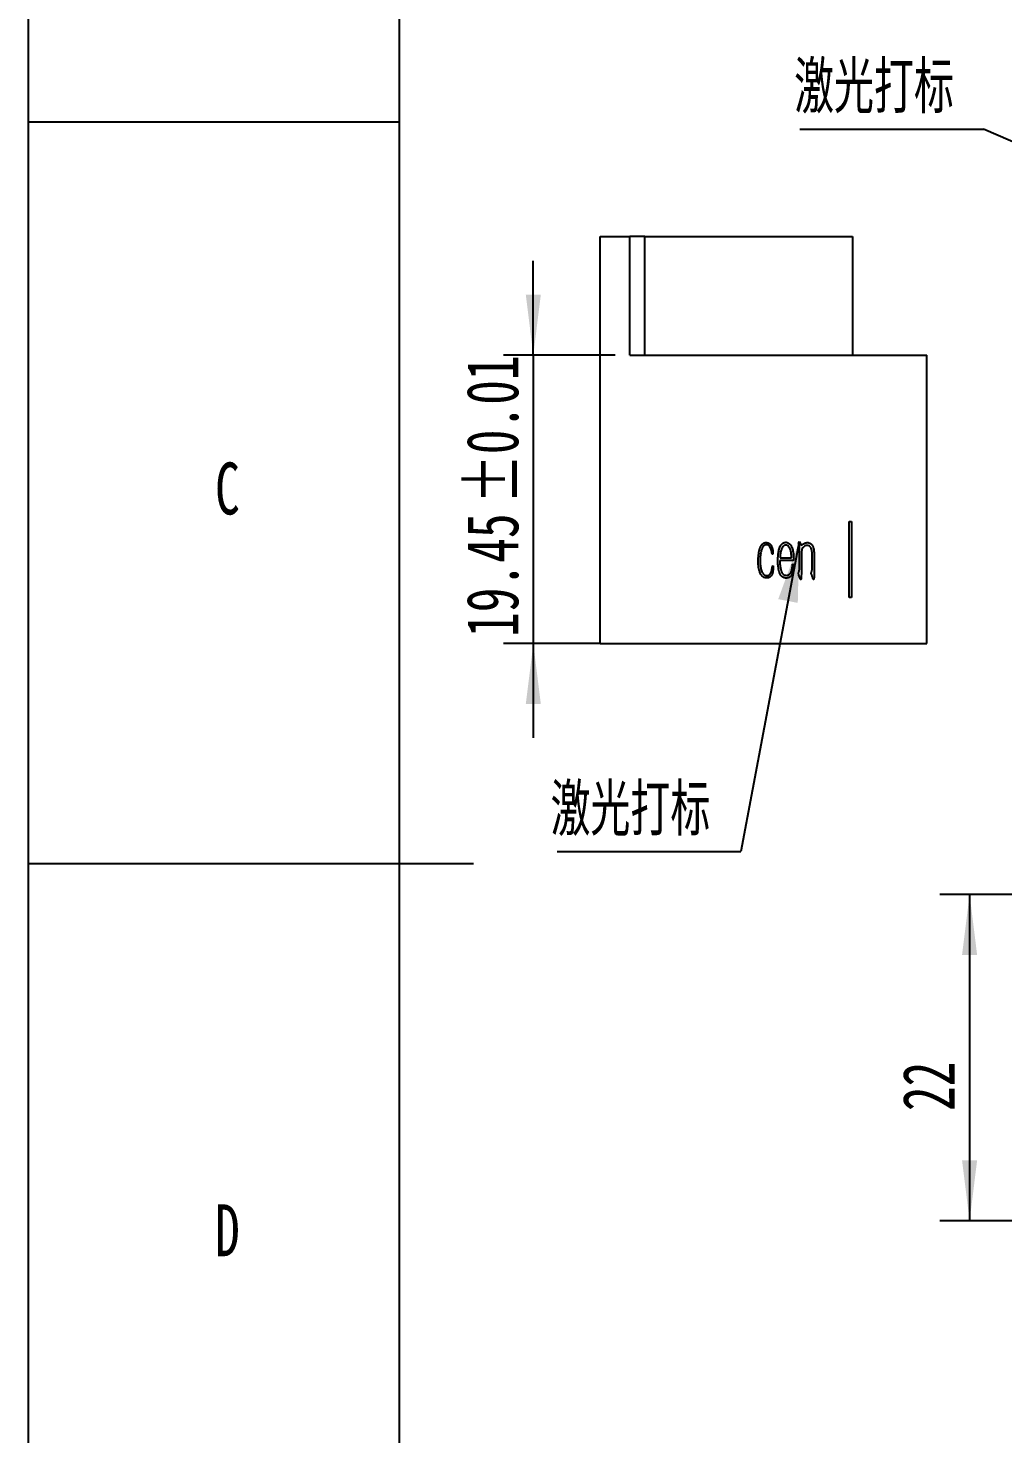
# Model space of a CAD drawing. Header units: millimetres. Extents: x 0 to 210, y 0 to 297.
# Drawn here: x 0 to 65.7, y 110.1 to 204.8 of the extents above; entities that cross this region are included whole.
import ezdxf

# ---------------------------------------------------------------- set-up
doc = ezdxf.new("R2010")
doc.units = ezdxf.units.MM
doc.layers.add('图框', color=7, linetype='Continuous')
doc.layers.add('根据设置的颜色创建', color=7, linetype='Continuous', lineweight=25)
doc.styles.add('SLDTEXTSTYLE0', font='TXT', dxfattribs={"width": 0.7, "bigfont": 'bigfont'})
doc.styles.add('SLDTEXTSTYLE5', font='TXT', dxfattribs={"width": 0.7})
doc.dimstyles.new('SLDDIMSTYLE0', dxfattribs={"dimtxt": 3.5, "dimasz": 4.08, "dimexe": 0, "dimexo": 0.0625, "dimgap": 0.875, "dimtad": 2, "dimrnd": 1e-09, "dimzin": 12, "dimdsep": 46, "dimtxsty": 'SLDTEXTSTYLE5', "dimsah": 1, "dimcen": 0.09, "dimadec": 0, "dimazin": 3, "dimtfac": 1, "dimtofl": 0, "dimtmove": 0, "dimatfit": 3, "dimfxl": 0, "dimfrac": 2, "dimtolj": 1, "dimtzin": 12, "dimarcsym": 0})
doc.dimstyles.new('SLDDIMSTYLE2', dxfattribs={"dimtxt": 3.5, "dimasz": 4.08, "dimexe": 0, "dimexo": 0.0625, "dimgap": 0.875, "dimtad": 2, "dimrnd": 1e-09, "dimzin": 12, "dimdsep": 46, "dimtxsty": 'SLDTEXTSTYLE5', "dimsah": 1, "dimcen": 0.09, "dimadec": 0, "dimazin": 3, "dimtol": 1, "dimtp": 0.01, "dimtm": 0.01, "dimtfac": 1, "dimtmove": 0, "dimatfit": 0, "dimfxl": 0, "dimfrac": 2, "dimtolj": 1, "dimarcsym": 0})
doc.dimstyles.new('SLDDIMSTYLE4', dxfattribs={"dimtxt": 0.18, "dimasz": 4.08, "dimexe": 0, "dimexo": 0.0625, "dimgap": 0, "dimtad": 0, "dimtih": 1, "dimtoh": 1, "dimdec": 0, "dimrnd": 1e-09, "dimzin": 0, "dimdsep": 46, "dimtxsty": 'Standard', "dimsah": 1, "dimcen": 0.09, "dimadec": 0, "dimazin": 0, "dimtfac": 4.08, "dimtdec": 0, "dimtofl": 0, "dimtmove": 0, "dimatfit": 3, "dimfxl": 0, "dimfrac": 2, "dimtolj": 1, "dimtzin": 0, "dimarcsym": 0})

# ---------------------------------------------------------------- blocks, each defined once
blk = doc.blocks.new('SW_NOTE_0_1')
at = {"layer": '根据设置的颜色创建', "color": 0}
blk.add_line((-12.37, 0), (0, 0), dxfattribs=at)
at = {"layer": '根据设置的颜色创建', "color": 0, "insert": (-12.769, 4.569), "char_height": 3.5, "attachment_point": 1, "style": 'SLDTEXTSTYLE0'}
blk.add_mtext('激光打标', dxfattribs=at)
blk = doc.blocks.new('_D_16')
at = {"layer": '根据设置的颜色创建'}
for p, q in [((34.041, 182.773), (34.041, 189.123)), ((39.551, 182.773), (32.041, 182.773)), ((34.041, 182.773), (34.041, 163.327)), ((38.551, 163.327), (32.041, 163.327)), ((34.041, 163.327), (34.041, 156.977))]:
    blk.add_line(p, q, dxfattribs=at)
for points in [[(34.041, 182.773), (34.549, 186.853), (33.533, 186.853)], [(34.041, 163.327), (33.533, 159.247), (34.549, 159.247)]]:
    blk.add_solid(points, dxfattribs=at)
at = {"layer": '根据设置的颜色创建', "char_height": 3.5, "attachment_point": 1, "rotation": 90, "style": 'SLDTEXTSTYLE5'}
for s, insert in [('±0.01', (29.529, 172.757)), ('19.45', (29.529, 163.773))]:
    blk.add_mtext(s, dxfattribs=dict(at, insert=insert))
blk = doc.blocks.new('SW_NOTE_0_3')
at = {"layer": '根据设置的颜色创建', "color": 0}
blk.add_line((-12.37, 0), (0, 0), dxfattribs=at)
at = {"layer": '根据设置的颜色创建', "color": 0, "insert": (-12.836, 4.554), "char_height": 3.5, "attachment_point": 1, "style": 'SLDTEXTSTYLE0'}
blk.add_mtext('激光打标', dxfattribs=at)
blk = doc.blocks.new('_D_23')
at = {"layer": '根据设置的颜色创建'}
for p, q in [((79.785, 146.423), (61.439, 146.423)), ((63.439, 146.423), (63.439, 124.423)), ((79.785, 124.423), (61.439, 124.423))]:
    blk.add_line(p, q, dxfattribs=at)
for points in [[(63.439, 146.423), (62.931, 142.343), (63.947, 142.343)], [(63.439, 124.423), (63.947, 128.503), (62.931, 128.503)]]:
    blk.add_solid(points, dxfattribs=at)
at = {"layer": '根据设置的颜色创建', "insert": (58.927, 131.818), "char_height": 3.5, "attachment_point": 1, "rotation": 90, "style": 'SLDTEXTSTYLE5'}
blk.add_mtext('22', dxfattribs=at)

msp = doc.modelspace()

# ---------------------------------------------------------------- linework, layer by layer
at = {"color": 7, "linetype": 'Continuous', "lineweight": 25}
for p, q in [((38.5514991, 163.3270031), (38.5514991, 190.7730031)), ((38.5514991, 190.7730031), (40.5514991, 190.7730031)), ((40.5514991, 182.7730031), (40.5514991, 190.7730031)), ((41.5514991, 190.7730031), (40.5514991, 190.7730031)), ((41.5514991, 182.7730031), (41.5514991, 190.7730031)), ((41.5514991, 190.7730031), (55.5514991, 190.7730031)), ((55.5514991, 190.7730031), (55.5514991, 182.7730031)), ((40.5514991, 182.7730031), (60.5514991, 182.7730031)), ((60.5514991, 163.3270031), (60.5514991, 182.7730031)), ((55.3187707, 171.5470568), (55.4895569, 171.5470568)), ((55.3187707, 166.4421132), (55.3187707, 171.5470568)), ((55.4895569, 171.5470568), (55.4895569, 166.4421132)), ((51.9119946, 170.1419854), (51.9574879, 170.2076151)), ((51.9522674, 170.0211672), (51.9119946, 170.1419854)), ((51.9574879, 170.2076151), (52.1133583, 169.9361469)), ((51.982099, 169.5334194), (51.9671832, 169.8600762)), ((52.14319, 169.6989852), (52.1133583, 169.4774851)), ((50.1877244, 169.3521921), (50.1325358, 169.3521921)), ((50.1832497, 169.5177578), (50.1877244, 169.3521921)), ((51.4689944, 168.933803), (50.6538442, 168.933803)), ((50.66876, 169.1754395), (50.6635395, 169.1053351)), ((50.6635395, 169.1053351), (51.4436375, 169.1053351)), ((51.5040466, 168.5668735), (51.5092671, 168.6772507)), ((51.5092671, 168.6772507), (51.5644557, 168.6772507)), ((51.982099, 168.6369779), (51.982099, 169.5334194)), ((52.1133583, 169.4774851), (52.1081378, 168.1283481)), ((52.8278267, 168.4259189), (52.8278267, 169.2261533)), ((52.959086, 169.3163941), (52.959086, 167.8218277)), ((50.1325358, 168.4408347), (50.1474517, 168.5713483)), ((50.1474517, 168.5713483), (50.203386, 168.5713483)), ((52.0022354, 167.7711139), (51.9418263, 167.9471207)), ((52.0223718, 167.7054842), (52.0022354, 167.7711139)), ((52.1081378, 168.1283481), (52.0984425, 167.8113866)), ((52.8636247, 167.781555), (52.8032156, 167.9575618)), ((55.4895569, 166.4421132), (55.3187707, 166.4421132)), ((38.5514991, 163.3270031), (60.5514991, 163.3270031))]:
    msp.add_line(p, q, dxfattribs=at)
for points, knots in [([(49.2010421, 169.1053351), (49.2055056, 169.1737946), (49.2141908, 169.3070044), (49.2388534, 169.4690611), (49.2641857, 169.5891894), (49.2837486, 169.6698011), (49.3063598, 169.7416194), (49.3300385, 169.8058324), (49.3566195, 169.8628275), (49.3838301, 169.9143957), (49.4131645, 169.9601755), (49.4438865, 170.0012353), (49.4774006, 170.0369914), (49.5137457, 170.068257), (49.5532962, 170.0943895), (49.5959616, 170.1152917), (49.6408249, 170.1308308), (49.6874913, 170.1417956), (49.7360228, 170.1453974), (49.7685998, 170.1431278), (49.784997, 170.1419854)], [0, 0, 0, 0, 0.1551942323, 0.3019797774, 0.3703840013, 0.4330087209, 0.4895885953, 0.5406812209, 0.5877505066, 0.6317946133, 0.6725238319, 0.710665073, 0.7476778237, 0.7831895457, 0.8189189286, 0.8546438828, 0.890404252, 0.9261601963, 0.9628336688, 1, 1, 1, 1]), ([(49.7805222, 169.9861149), (49.7665803, 169.9865259), (49.7393288, 169.9873291), (49.6995606, 169.9815785), (49.6615656, 169.9724185), (49.6154239, 169.9509764), (49.5621919, 169.9149542), (49.518739, 169.865311), (49.4894546, 169.8165117), (49.4670903, 169.7713466), (49.4450981, 169.7179752), (49.4161914, 169.6355834), (49.3849602, 169.5238483), (49.3595221, 169.4062931), (49.3445282, 169.3039742), (49.3366712, 169.2160878), (49.3317655, 169.1175652), (49.3290018, 169.0128762), (49.3281813, 168.9109285), (49.3294983, 168.8204473), (49.3294249, 168.7460847), (49.3314248, 168.7018587), (49.3323015, 168.6824712)], [0, 0, 0, 0, 0.0275976287, 0.0539436388, 0.079403617, 0.1047728115, 0.1543931685, 0.2057145714, 0.2340289153, 0.267087937, 0.3055274913, 0.3483910483, 0.4401155201, 0.5353206559, 0.5866160247, 0.6450202964, 0.7101632551, 0.7821412142, 0.8526154536, 0.9122480807, 0.9615320246, 1, 1, 1, 1]), ([(50.1325358, 169.3521921), (50.1290367, 169.3818055), (50.1221946, 169.43971), (50.1077761, 169.5272686), (50.0863411, 169.6187567), (50.0553608, 169.7152639), (50.014656, 169.8123518), (49.9643149, 169.8831988), (49.9175023, 169.9305629), (49.8765231, 169.957837), (49.8302745, 169.9767665), (49.7973294, 169.9829569), (49.7805222, 169.9861149)], [0, 0, 0, 0, 0.11493251173, 0.22473324311, 0.34187745355, 0.47673035445, 0.61527761908, 0.74583013752, 0.8088483276, 0.8710378256, 0.93420882254, 1, 1, 1, 1]), ([(49.784997, 170.1419854), (49.8004706, 170.137715), (49.8354407, 170.128064), (49.8807523, 170.1110498), (49.9214703, 170.0906481), (49.955081, 170.0676535), (49.9884726, 170.0369763), (50.0234925, 170.0002609), (50.0569847, 169.9551312), (50.0887655, 169.9013135), (50.1146515, 169.8370309), (50.1384359, 169.7672794), (50.1577803, 169.6967094), (50.1723491, 169.6307993), (50.1809812, 169.5719303), (50.1825304, 169.5349334), (50.1832497, 169.5177578)], [0, 0, 0, 0, 0.0603382161, 0.1363636974, 0.1815062363, 0.2312778503, 0.2888680931, 0.351681689, 0.4217771464, 0.4996809238, 0.5859537238, 0.6817132294, 0.7767172151, 0.8608577214, 0.9354039099, 1, 1, 1, 1]), ([(50.5225849, 168.9897374), (50.5237981, 169.023795), (50.5261365, 169.0894385), (50.5299921, 169.1842373), (50.5372816, 169.2716851), (50.5463026, 169.3769165), (50.5640431, 169.4970165), (50.5902716, 169.63282), (50.6287425, 169.7613601), (50.6692832, 169.8653074), (50.7102035, 169.9436924), (50.7451951, 169.995471), (50.7840954, 170.0397402), (50.8277935, 170.0744624), (50.8726337, 170.102398), (50.9160102, 170.1256473), (50.9584753, 170.1428646), (50.9868594, 170.1493018), (51.0006373, 170.1524265)], [0, 0, 0, 0, 0.0758184964, 0.1461343756, 0.2110325569, 0.2710176123, 0.3810637391, 0.4809580641, 0.5784285819, 0.6791765897, 0.7286584735, 0.7748308199, 0.8179120746, 0.8591987657, 0.898477103, 0.9353370608, 0.9686121969, 1, 1, 1, 1]), ([(51.0513511, 169.9659786), (51.0355745, 169.9640772), (51.004309, 169.960309), (50.9585711, 169.9440152), (50.9163376, 169.9170876), (50.8759609, 169.8828552), (50.8399424, 169.8409267), (50.8072919, 169.7933599), (50.779869, 169.7396758), (50.750476, 169.6594275), (50.7207607, 169.5516165), (50.6962723, 169.4405465), (50.6831329, 169.3510273), (50.6742583, 169.2882423), (50.6698017, 169.2301979), (50.6690959, 169.1930955), (50.66876, 169.1754395)], [0, 0, 0, 0, 0.05017127649, 0.09942795244, 0.15203686146, 0.20783010656, 0.26635606945, 0.32634873577, 0.39001822851, 0.45648289385, 0.59639112597, 0.74355708374, 0.81597272776, 0.88260471699, 0.94413473141, 1, 1, 1, 1]), ([(51.0006373, 170.1524265), (51.0207585, 170.1547716), (51.0608526, 170.1594447), (51.1220592, 170.1510944), (51.18233, 170.1310282), (51.2415273, 170.1006593), (51.2964273, 170.0604975), (51.3469659, 170.013909), (51.3891845, 169.9590084), (51.4364075, 169.8777544), (51.4833203, 169.7687753), (51.5197288, 169.6347699), (51.5448952, 169.5080703), (51.5624091, 169.3950133), (51.5725615, 169.2968641), (51.579765, 169.2103259), (51.5833611, 169.1295024), (51.5850451, 169.0645169), (51.5841095, 169.0163754), (51.5826669, 168.9873681), (51.57793, 168.9670931), (51.5734699, 168.9505897), (51.5583867, 168.9425744), (51.5374074, 168.9367784), (51.5062538, 168.9350128), (51.4823934, 168.934238), (51.4689944, 168.933803)], [0, 0, 0, 0, 0.0378006054, 0.0753222782, 0.1144711658, 0.1563079281, 0.1993189612, 0.2414626397, 0.284566735, 0.3283859793, 0.417179683, 0.5057193339, 0.5878645774, 0.6589503819, 0.7198020893, 0.7725587232, 0.8214809991, 0.8712873982, 0.8940967012, 0.9118368934, 0.9251638947, 0.9337201526, 0.9421102537, 0.9552160106, 0.974851219, 1, 1, 1, 1]), ([(51.4436375, 169.1053351), (51.443276, 169.1396564), (51.4425336, 169.210135), (51.4337983, 169.3197052), (51.4183396, 169.4384729), (51.396533, 169.5422435), (51.3746749, 169.6261158), (51.3562782, 169.68445), (51.3346108, 169.7356541), (51.3044881, 169.7945093), (51.261103, 169.8575622), (51.2073336, 169.9075279), (51.161546, 169.938244), (51.1256962, 169.9540701), (51.088976, 169.964431), (51.0638483, 169.9654646), (51.0513511, 169.9659786)], [0, 0, 0, 0, 0.1001543016, 0.2056663457, 0.3205976284, 0.4495231717, 0.514817703, 0.5735586768, 0.6278661348, 0.6768686034, 0.7664481586, 0.8496217789, 0.8894695095, 0.9268212514, 0.9636048728, 1, 1, 1, 1]), ([(51.9671832, 169.8600762), (51.966186, 169.8804618), (51.96441, 169.9167702), (51.9621291, 169.9640976), (51.9580976, 169.9975562), (51.9538585, 170.0147235), (51.9522674, 170.0211672)], [0, 0, 0, 0, 0.377784738, 0.6728655798, 0.877212415, 1, 1, 1, 1]), ([(52.1133583, 169.9361469), (52.1281331, 169.9519367), (52.1563657, 169.9821091), (52.2015967, 170.0258055), (52.2578276, 170.0644944), (52.3270476, 170.09529), (52.3991831, 170.1223563), (52.4483268, 170.1327855), (52.4705925, 170.1375106)], [0, 0, 0, 0, 0.1548875872, 0.2959713986, 0.4495540619, 0.6406792073, 0.8372007337, 1, 1, 1, 1]), ([(52.465372, 169.9406217), (52.4440306, 169.938307), (52.402121, 169.9337615), (52.342872, 169.9110132), (52.2866204, 169.8811628), (52.2393466, 169.8393525), (52.1986403, 169.7980439), (52.1691306, 169.7602132), (52.1481499, 169.7287304), (52.1446717, 169.7078714), (52.14319, 169.6989852)], [0, 0, 0, 0, 0.1507256444, 0.2959911731, 0.4442815383, 0.5973435264, 0.7386636812, 0.8522755665, 0.9370676594, 1, 1, 1, 1]), ([(52.8278267, 169.2261533), (52.8269794, 169.2584683), (52.8254413, 169.3171302), (52.8247209, 169.3962184), (52.8218091, 169.4575872), (52.8205698, 169.5189005), (52.8130814, 169.5915053), (52.7957671, 169.6652535), (52.7742573, 169.7287273), (52.7511747, 169.7768733), (52.7204788, 169.8222735), (52.6860859, 169.8665492), (52.6426493, 169.9037732), (52.5903979, 169.9300141), (52.5298311, 169.9425367), (52.4875389, 169.9412802), (52.465372, 169.9406217)], [0, 0, 0, 0, 0.10634042859, 0.1930411278, 0.2601444082, 0.30842147055, 0.39475887008, 0.49969704334, 0.55685434636, 0.61500919385, 0.67466271363, 0.73686281979, 0.79895531323, 0.86112853367, 0.92721248991, 1, 1, 1, 1]), ([(52.4705925, 170.1375106), (52.4973505, 170.1371987), (52.5548761, 170.136528), (52.6257306, 170.1147254), (52.683834, 170.0924206), (52.725151, 170.0700944), (52.7618812, 170.0425464), (52.7959192, 170.0120708), (52.8258346, 169.9765981), (52.8519995, 169.9371135), (52.873775, 169.8928479), (52.8992052, 169.8259596), (52.9232652, 169.7296904), (52.9428422, 169.6023245), (52.9567579, 169.4626159), (52.9582978, 169.3659002), (52.959086, 169.3163941)], [0, 0, 0, 0, 0.0735885302, 0.1582044398, 0.2025780612, 0.2455974722, 0.2873487098, 0.3291507364, 0.3715296789, 0.4151423389, 0.4596697688, 0.5074904214, 0.612585996, 0.732924816, 0.8632916576, 1, 1, 1, 1]), ([(49.8006586, 167.7561981), (49.7677294, 167.7563975), (49.7019796, 167.7567957), (49.6219614, 167.7764988), (49.5630712, 167.8012808), (49.523236, 167.8237528), (49.4875109, 167.8499184), (49.446302, 167.8919523), (49.4018403, 167.9544433), (49.3543795, 168.0386953), (49.3128693, 168.1333387), (49.2809756, 168.218027), (49.2579716, 168.2921916), (49.2428218, 168.355046), (49.2286256, 168.4244838), (49.2107923, 168.5245921), (49.1951486, 168.6531472), (49.1901239, 168.8067396), (49.1925364, 168.9570226), (49.19822, 169.0561268), (49.2010421, 169.1053351)], [0, 0, 0, 0, 0.0595344908, 0.1188725962, 0.1477432086, 0.1751826294, 0.2015852277, 0.2277095708, 0.2815068855, 0.3400181786, 0.4027374492, 0.4686015527, 0.5039463316, 0.5433948713, 0.5857205451, 0.6323871178, 0.7276714946, 0.8201052988, 0.9106766713, 1, 1, 1, 1]), ([(49.3323015, 168.6824712), (49.3381652, 168.6279129), (49.3493708, 168.5236518), (49.3788357, 168.3756186), (49.4199534, 168.2428088), (49.463531, 168.1430234), (49.5032865, 168.0725792), (49.5357359, 168.0291312), (49.5690307, 167.9924429), (49.6056556, 167.9644339), (49.644576, 167.9428833), (49.6869151, 167.9280119), (49.7326508, 167.9189013), (49.7643201, 167.9178347), (49.7805222, 167.917289)], [0, 0, 0, 0, 0.1694530853, 0.3238251259, 0.4654290988, 0.5981390783, 0.6593871318, 0.7148335448, 0.76536053, 0.8119019959, 0.8565815602, 0.9022467978, 0.9499892083, 1, 1, 1, 1]), ([(51.1117602, 167.745757), (51.0931161, 167.7451022), (51.0552294, 167.7437715), (50.9956815, 167.7495883), (50.9313548, 167.7680442), (50.8746509, 167.7927273), (50.8261289, 167.8196729), (50.7906885, 167.8491493), (50.7545452, 167.8823134), (50.7198775, 167.9226761), (50.6859724, 167.9708109), (50.6582726, 168.0307748), (50.6298597, 168.0992302), (50.5993445, 168.2057276), (50.5672464, 168.347071), (50.5416496, 168.4944122), (50.5288443, 168.62138), (50.5232186, 168.7313751), (50.5212617, 168.8557386), (50.5221283, 168.9434987), (50.5225849, 168.9897374)], [0, 0, 0, 0, 0.03615093227, 0.07346235215, 0.11543800216, 0.16530730043, 0.19316580983, 0.22267242745, 0.25438368249, 0.28820751032, 0.32564013708, 0.36810272477, 0.41589554482, 0.46926157195, 0.58255005948, 0.69688661552, 0.75889608205, 0.82985045282, 0.91035236058, 1, 1, 1, 1]), ([(50.6538442, 168.933803), (50.6544567, 168.8883113), (50.655642, 168.8002811), (50.6596652, 168.668224), (50.6748298, 168.5321365), (50.6958683, 168.4141982), (50.7174375, 168.3169368), (50.7379393, 168.248457), (50.7592102, 168.1857671), (50.7826151, 168.1289944), (50.8111296, 168.0793355), (50.8442984, 168.0357163), (50.8832937, 167.999208), (50.9267015, 167.9691611), (50.9734496, 167.9465778), (51.0222521, 167.9333531), (51.0719332, 167.9274492), (51.1048039, 167.9306058), (51.1214555, 167.9322049)], [0, 0, 0, 0, 0.1101276294, 0.2131061237, 0.3196222982, 0.4412003744, 0.5029423347, 0.5606343197, 0.6141052722, 0.6631695057, 0.7089943342, 0.7523215949, 0.7953133054, 0.8377071436, 0.8796933599, 0.9202764227, 0.9596136831, 1, 1, 1, 1]), ([(51.5644557, 168.6772507), (51.5641137, 168.6377207), (51.5634445, 168.5603837), (51.5598015, 168.4454776), (51.5527402, 168.3303768), (51.5384168, 168.2132271), (51.5136494, 168.0941561), (51.4744299, 168.0001738), (51.4363053, 167.9305977), (51.4040213, 167.8843403), (51.3679676, 167.8447656), (51.3288909, 167.8101462), (51.2841441, 167.7827012), (51.2324687, 167.7634141), (51.1745755, 167.7497668), (51.1332222, 167.747127), (51.1117602, 167.745757)], [0, 0, 0, 0, 0.1024365539, 0.2004085393, 0.2978964369, 0.4011320274, 0.5061531024, 0.6119046545, 0.6635254647, 0.7116039834, 0.7576679547, 0.8019684047, 0.846493115, 0.8927907326, 0.9443592603, 1, 1, 1, 1]), ([(49.7805222, 167.917289), (49.7957024, 167.9168227), (49.8244674, 167.9159391), (49.8653453, 167.9218567), (49.901078, 167.9336687), (49.9409459, 167.9571501), (49.9821608, 167.9948694), (50.0171547, 168.0389332), (50.0406092, 168.080336), (50.057455, 168.1179856), (50.0746973, 168.1611772), (50.0969639, 168.228528), (50.1199408, 168.3220658), (50.1282494, 168.4004147), (50.1325358, 168.4408347)], [0, 0, 0, 0, 0.0648736547, 0.1229295949, 0.1757311838, 0.224802348, 0.3197463843, 0.4129288719, 0.4643742614, 0.5229055609, 0.5892616424, 0.6632496293, 0.8262710744, 1, 1, 1, 1]), ([(50.203386, 168.5713483), (50.2018642, 168.5325669), (50.1990353, 168.4604746), (50.1954778, 168.3585257), (50.1912949, 168.2652482), (50.1792475, 168.176721), (50.1609195, 168.0901618), (50.1345086, 168.0085693), (50.1010468, 167.9330627), (50.0573886, 167.8688624), (50.0053966, 167.8171876), (49.9444394, 167.7811162), (49.875196, 167.7593722), (49.8261808, 167.7572849), (49.8006586, 167.7561981)], [0, 0, 0, 0, 0.1143727189, 0.2126116846, 0.3006751469, 0.3893671757, 0.4755859307, 0.561076376, 0.6417174853, 0.7181241822, 0.7885850077, 0.8559299857, 0.9249827606, 1, 1, 1, 1]), ([(51.1214555, 167.9322049), (51.1451284, 167.9358244), (51.1937659, 167.9432611), (51.2624058, 167.9760874), (51.3253138, 168.0231568), (51.3705475, 168.0750015), (51.4008043, 168.1263509), (51.4223438, 168.174337), (51.4411373, 168.2315666), (51.4657372, 168.3180898), (51.4896288, 168.4306629), (51.4993253, 168.5222695), (51.5040466, 168.5668735)], [0, 0, 0, 0, 0.0885101797, 0.1818496837, 0.2787576385, 0.3788650184, 0.4347386781, 0.4995874406, 0.5737214192, 0.6581533873, 0.8335519231, 1, 1, 1, 1]), ([(51.9418263, 167.9471207), (51.9367583, 167.9629973), (51.9277658, 167.9911681), (51.9171743, 168.0284873), (51.9107979, 168.0552272), (51.9075222, 168.0796984), (51.9169112, 168.107267), (51.9287489, 168.1416435), (51.9437714, 168.1752251), (51.9533138, 168.2019199), (51.9590508, 168.2226008), (51.9614457, 168.2429349), (51.9645479, 168.2690128), (51.9682799, 168.3107937), (51.9721487, 168.3635214), (51.9763133, 168.4169538), (51.9796706, 168.4636675), (51.9805808, 168.5104445), (51.9826179, 168.5695939), (51.9822828, 168.6131098), (51.982099, 168.6369779)], [0, 0, 0, 0, 0.0710662137, 0.1260975387, 0.1651833814, 0.1885965362, 0.2299855376, 0.2863080958, 0.344764168, 0.3863292071, 0.4071522253, 0.436080875, 0.4734175738, 0.5191884729, 0.6148642911, 0.6988346657, 0.7476919691, 0.8144970214, 0.8982530829, 1, 1, 1, 1]), ([(52.0626445, 167.6502956), (52.0603633, 167.6509412), (52.0539448, 167.6527577), (52.0430896, 167.6612296), (52.0307445, 167.6790848), (52.0255301, 167.695526), (52.0223718, 167.7054842)], [0, 0, 0, 0, 0.099152108, 0.2789673711, 0.5632802658, 1, 1, 1, 1]), ([(52.0984425, 167.8113866), (52.0982889, 167.7884564), (52.0980121, 167.747136), (52.0909498, 167.6995416), (52.083637, 167.6698808), (52.0787229, 167.6564651), (52.0708847, 167.6471254), (52.0652351, 167.649299), (52.0626445, 167.6502956)], [0, 0, 0, 0, 0.3905291567, 0.703737348, 0.8220754663, 0.905645528, 0.9567335234, 1, 1, 1, 1]), ([(52.8032156, 167.9575618), (52.7974757, 167.9734528), (52.7874654, 168.0011665), (52.7747689, 168.0372686), (52.768416, 168.0623338), (52.766037, 168.0829501), (52.7752856, 168.1011634), (52.7834499, 168.1270848), (52.7965761, 168.163833), (52.8089085, 168.2055013), (52.8197731, 168.2517294), (52.823674, 168.3003315), (52.8280459, 168.3594648), (52.8279038, 168.4025365), (52.8278267, 168.4259189)], [0, 0, 0, 0, 0.1052109868, 0.1834863711, 0.2375226134, 0.2669573064, 0.3095223581, 0.3604107651, 0.4372200439, 0.5517646759, 0.6309671478, 0.7321070395, 0.8545687781, 1, 1, 1, 1]), ([(52.9240338, 167.6607367), (52.9217773, 167.6614151), (52.9162163, 167.6630868), (52.9052515, 167.6691893), (52.8942095, 167.6885727), (52.8821209, 167.7166925), (52.871435, 167.7496799), (52.8660057, 167.7718378), (52.8636247, 167.781555)], [0, 0, 0, 0, 0.0504606348, 0.1243547936, 0.2616225609, 0.511672983, 0.7858475918, 1, 1, 1, 1]), ([(52.959086, 167.8218277), (52.9586861, 167.8008342), (52.9579241, 167.7608385), (52.9492876, 167.7145393), (52.9414645, 167.6824728), (52.9360203, 167.6692148), (52.9306484, 167.6575776), (52.9258886, 167.6598509), (52.9240338, 167.6607367)], [0, 0, 0, 0, 0.3632866375, 0.6921136927, 0.8262408792, 0.9192953595, 0.9685503199, 1, 1, 1, 1])]:
    msp.add_open_spline(points, degree=3, knots=knots, dxfattribs=at)
at = {"layer": '图框'}
for p, q in [((0, 297), (0, 0)), ((0, 198.5), (25, 198.5))]:
    msp.add_line(p, q, dxfattribs=at)
at = {"layer": '图框', "lineweight": 25}
for p, q in [((25, 292), (25, 5)), ((0, 148.5), (30, 148.5))]:
    msp.add_line(p, q, dxfattribs=at)

# ---------------------------------------------------------------- block references
at = {"layer": '根据设置的颜色创建'}
for name, p in [('SW_NOTE_0_1', (64.3725958, 198.0048078)), ('SW_NOTE_0_3', (48.026442, 149.3269232))]:
    msp.add_blockref(name, p, dxfattribs=at)

# ---------------------------------------------------------------- texts
at = {"layer": '图框', "char_height": 3.5, "attachment_point": 2, "style": 'SLDTEXTSTYLE5'}
for s, insert in [('C', (13.4272569, 175.5357757)), ('D', (13.4296875, 125.5357757))]:
    msp.add_mtext(s, dxfattribs=dict(at, insert=insert))

# ---------------------------------------------------------------- dimensions: what is measured, and where the dimension line sits
at = {"layer": '根据设置的颜色创建'}
for base, p1, p2, dimstyle, picture, middle in [((34.0405727, 163.3270031), (39.5514991, 182.7730031), (38.5514991, 163.3270031), 'SLDDIMSTYLE2', '_D_16', (34.0405727, 172.975518)), ((63.4386166, 124.423448), (79.7850386, 146.423448), (79.7850386, 124.423448), 'SLDDIMSTYLE0', '_D_23', (63.4386166, 133.3545024))]:
    dim = msp.add_linear_dim(base=base, p1=p1, p2=p2, angle=90, dimstyle=dimstyle, dxfattribs=at)
    dim.commit()
    dim.dimension.update_dxf_attribs({"geometry": picture, "text_midpoint": middle, "dimtype": 160})

# ---------------------------------------------------------------- leaders
for points in [[(92.1329502, 185.8688892), (64.3725958, 198.0048078)], [(51.9574879, 170.2076151), (48.026442, 149.3269232)]]:
    msp.add_leader(points, dimstyle='SLDDIMSTYLE4', dxfattribs=at)

doc.saveas('drawing.dxf')
